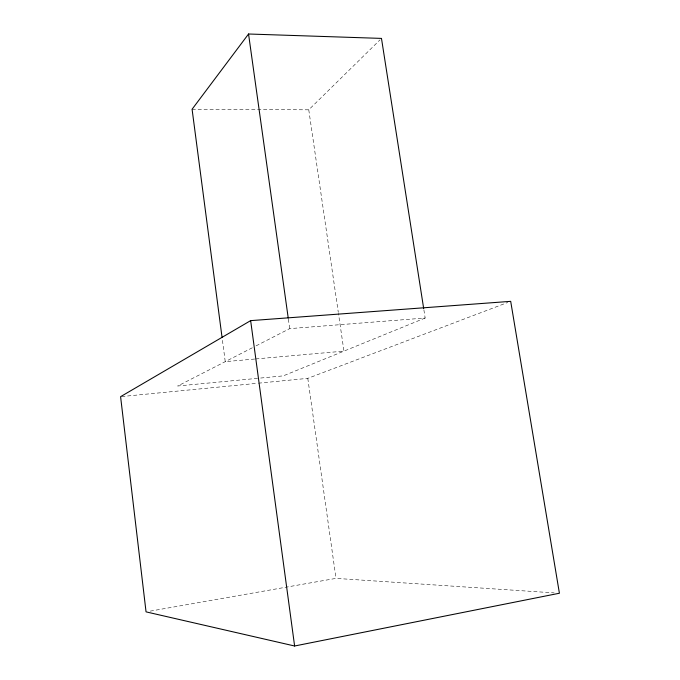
<?xml version="1.0" encoding="UTF-8"?>
<svg xmlns="http://www.w3.org/2000/svg" width="680" height="680" viewBox="0 0 680 680"><rect width="100%" height="100%" fill="white"/><g stroke="black" fill="none" stroke-linecap="round" stroke-linejoin="round"><path stroke-width="0.51" stroke-dasharray="3.4 2.55" d="M192.083 109.242L308.762 109.811L379.967 39.89M252.331 347.769L177.718 386.002L258.986 378.199M256.071 345.856L289.697 328.627L425.161 318.019L423.852 309.647M425.161 318.019L283.262 375.87L260.041 378.097M258.366 383.197L307.793 378.361L507.731 302.473M150.229 611.125L335.997 578.383L554.115 592.892M121.644 396.567L257.312 383.299M254.66 359.04L225.242 361.649L222.343 339.567M255.705 358.947L343.952 351.126L338.445 313.352M308.762 109.811L338.291 312.307M307.793 378.361L335.997 578.383M288.379 319.158L289.697 328.627"/><path stroke-width="1.02" d="M423.691 308.593L381.48 38.403L248.549 34L192.083 109.242L222.062 337.458M250.648 320.628L120.59 396.67L146.047 611.864L294.61 646L559.41 593.24L510.697 301.342L250.648 320.628L294.61 646M248.549 34L288.235 318.104"/></g></svg>
